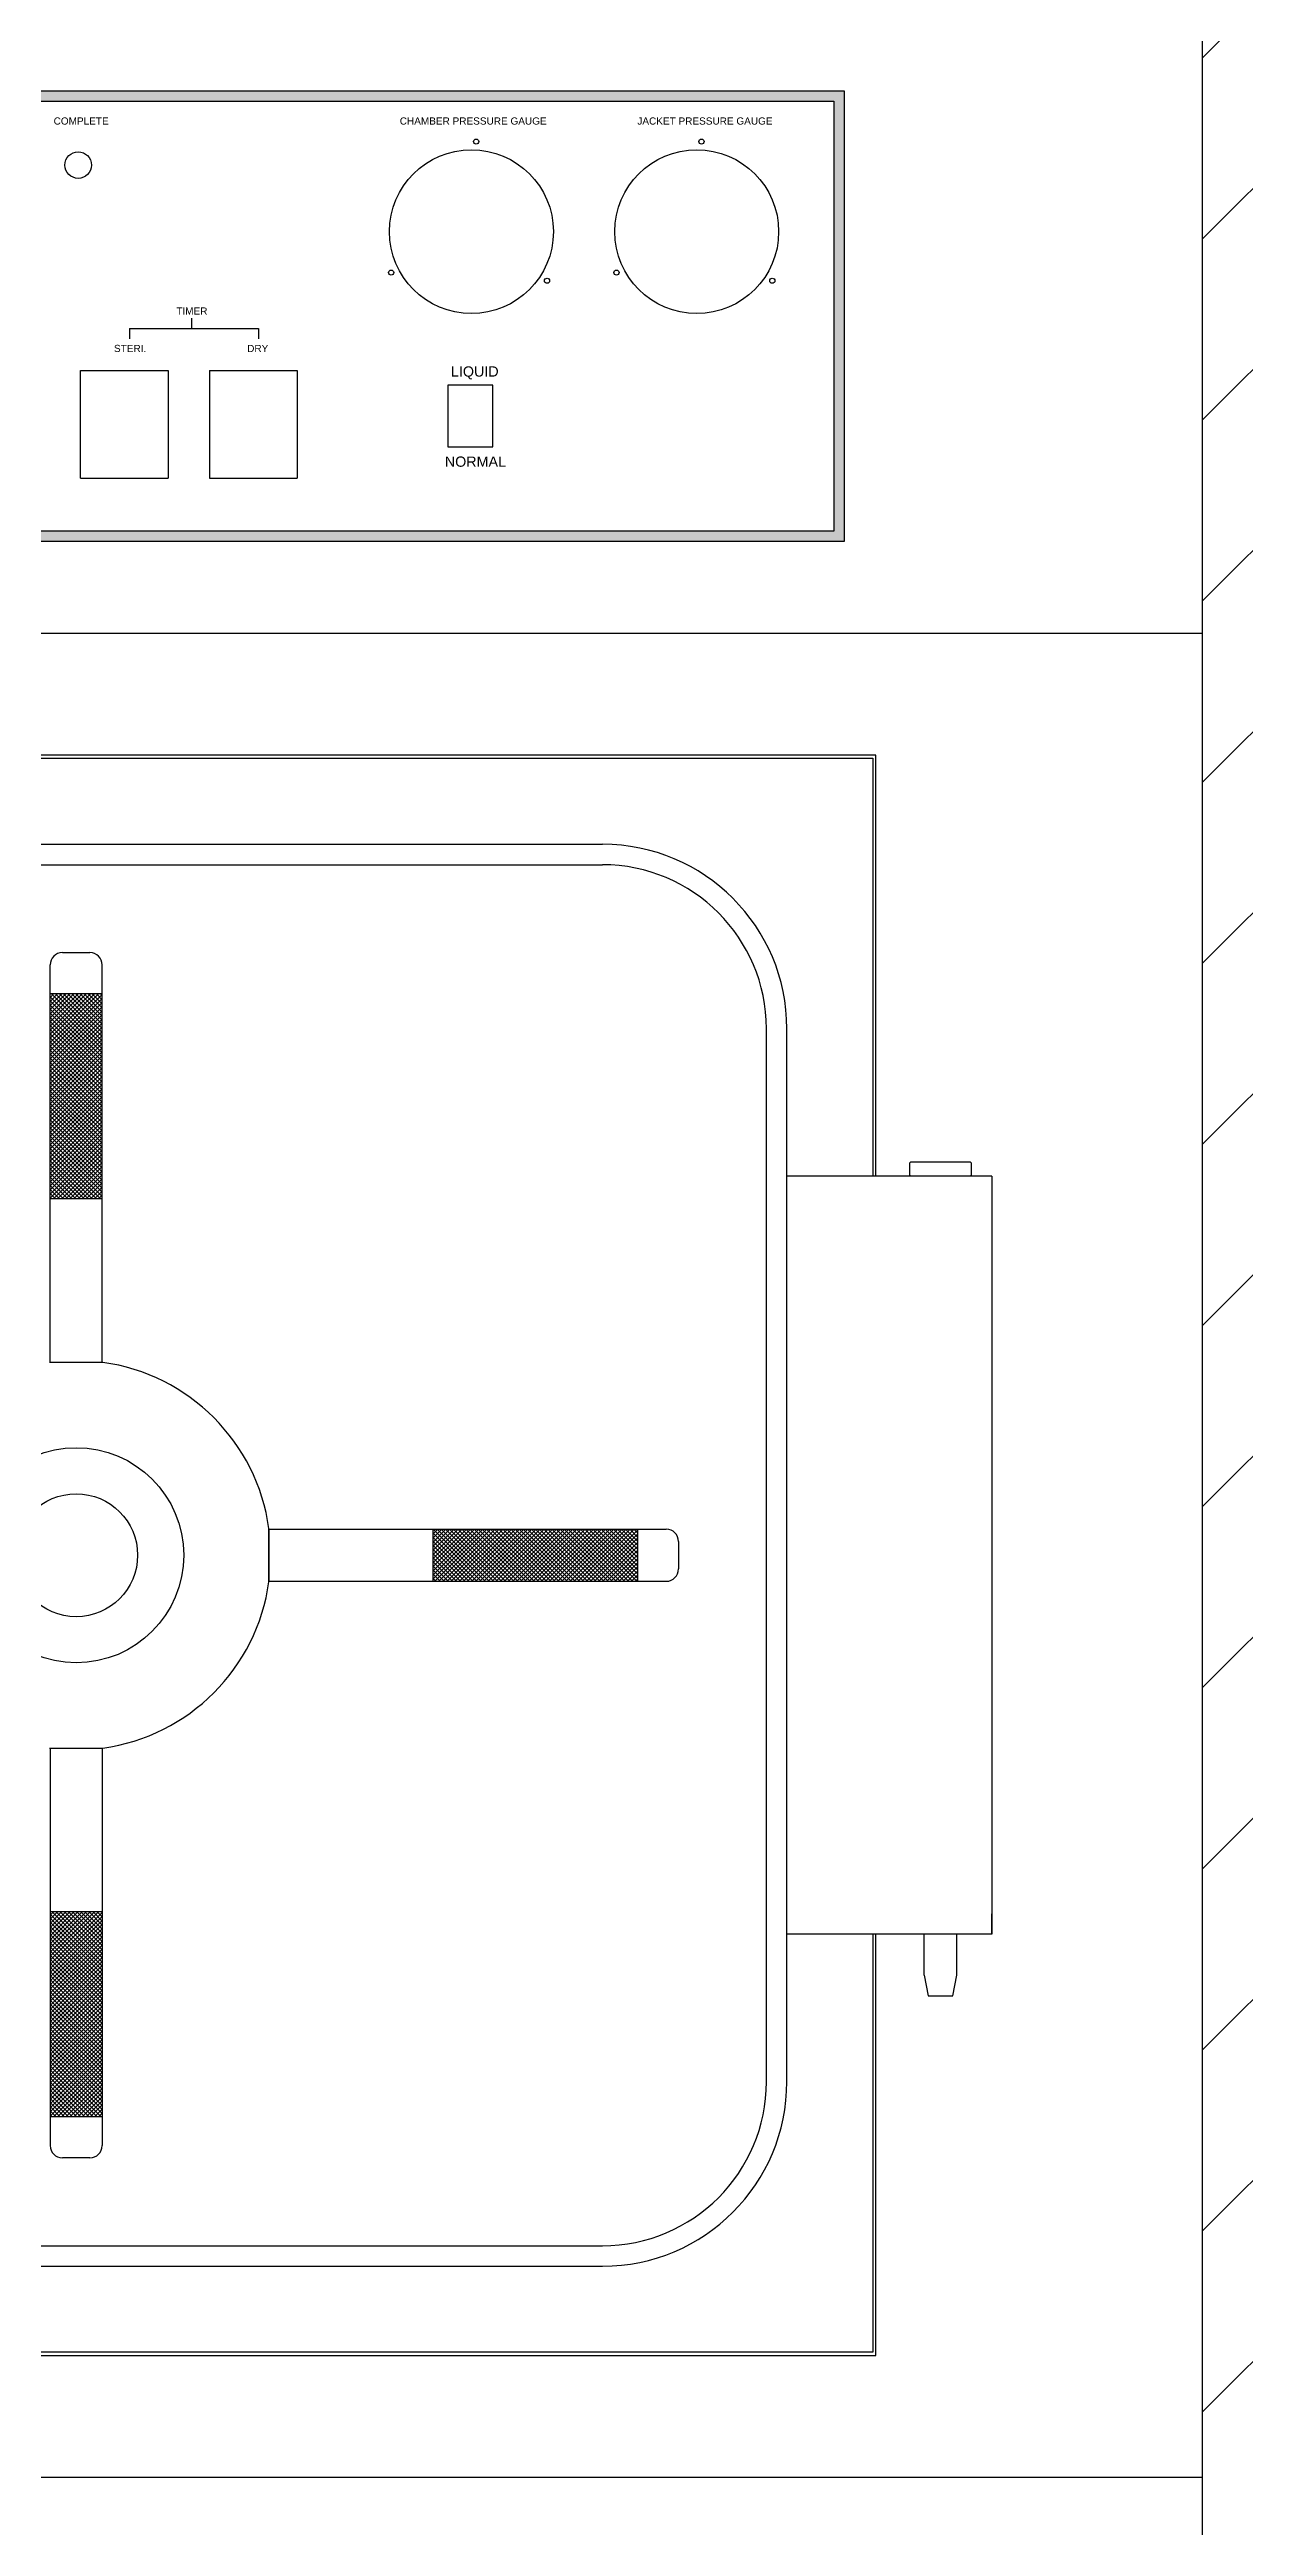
# Model space of a CAD drawing. Header units: millimetres. Extents: x -215875 to -182231, y -22821 to -2215.
# Drawn here: x -189105 to -188522, y -19632 to -18423 of the extents above; entities that cross this region are included whole.
import ezdxf

# ---------------------------------------------------------------- set-up
doc = ezdxf.new("R2010")
doc.units = ezdxf.units.MM
doc.header["$MEASUREMENT"] = 0
doc.layers.get('0').update_dxf_attribs({"lineweight": 25})
doc.layers.add('D', color=3, linetype='Continuous', lineweight=13)
doc.styles.get("Standard").update_dxf_attribs({"font": 'KAIU.TTF'})

msp = doc.modelspace()

# ---------------------------------------------------------------- hatches: boundary and pattern name
h = msp.add_hatch(color=256)
h.paths.add_polyline_path([(-189467.011, -18442.779), (-189467.011, -18662.779), (-188717.011, -18662.779), (-188717.011, -18442.779)])
h.paths.add_polyline_path([(-189462.011, -18657.779), (-189462.011, -18447.779), (-188722.011, -18447.779), (-188722.011, -18657.779)], flags=16)
at = {"layer": 'D', "ltscale": 10}
h = msp.add_hatch(dxfattribs=at)
h.set_pattern_fill('ANSI31', color=256, scale=500, style=0)
h.set_pattern_definition([(45, (28398.78, 82.32), (-44.194174, 44.194174), [])])
h.paths.add_polyline_path([(-189772.795, -18450.594), (-190442.011, -18450.594), (-190442.011, -17537.529), (-187742.011, -17537.529), (-187742.011, -18450.594), (-188411.226, -18450.594), (-188411.226, -20237.529), (-188542.011, -20237.529), (-188542.011, -18397.529), (-189642.011, -18397.529), (-189642.011, -20237.529), (-189772.795, -20237.529)])

# ---------------------------------------------------------------- linework, layer by layer
for p, q in [((-188542.011, -18707.529), (-188542.011, -18397.529)), ((-189462.011, -18447.779), (-188722.011, -18447.779)), ((-188722.011, -18447.779), (-188722.011, -18657.779)), ((-189035.511, -18558.779), (-189035.511, -18553.779)), ((-189066.011, -18558.779), (-189003.011, -18558.779)), ((-189066.011, -18558.779), (-189066.011, -18563.779)), ((-189003.011, -18558.779), (-189003.011, -18563.779)), ((-189089.861, -18631.779), (-189089.861, -18579.279)), ((-189089.861, -18579.279), (-189047.161, -18579.279)), ((-189047.161, -18579.279), (-189047.161, -18631.779)), ((-189026.861, -18579.279), (-189026.861, -18631.779)), ((-189026.861, -18579.279), (-188984.161, -18579.279)), ((-188984.161, -18579.279), (-188984.161, -18631.779)), ((-189089.861, -18631.779), (-189047.161, -18631.779)), ((-189026.861, -18631.779), (-188984.161, -18631.779)), ((-188722.011, -18657.779), (-189462.011, -18657.779)), ((-189642.011, -18707.529), (-188542.011, -18707.529)), ((-188542.011, -19607.529), (-188542.011, -18707.529)), ((-189349.011, -18810.529), (-188835.011, -18810.529)), ((-189349.011, -18820.529), (-188835.011, -18820.529)), ((-189104.711, -19063.423), (-189104.711, -18869.423)), ((-189098.711, -18863.423), (-189085.311, -18863.423)), ((-189079.311, -19063.423), (-189079.311, -18869.423)), ((-189104.711, -18907.236), (-189080.897, -18883.423)), ((-189104.711, -18905.236), (-189082.897, -18883.423)), ((-189104.711, -18903.236), (-189084.897, -18883.423)), ((-189104.711, -18901.236), (-189086.897, -18883.423)), ((-189104.711, -18883.423), (-189079.311, -18883.423)), ((-189104.711, -18893.236), (-189094.897, -18883.423)), ((-189104.711, -18891.236), (-189096.897, -18883.423)), ((-189104.711, -18889.236), (-189098.897, -18883.423)), ((-189104.711, -18899.236), (-189088.897, -18883.423)), ((-189104.711, -18897.236), (-189090.897, -18883.423)), ((-189104.711, -18895.236), (-189092.897, -18883.423)), ((-189104.711, -18885.236), (-189102.897, -18883.423)), ((-189104.711, -18887.236), (-189100.897, -18883.423)), ((-189104.711, -18909.236), (-189079.311, -18883.836)), ((-189104.711, -18885), (-189079.311, -18910.4)), ((-189104.711, -18911.236), (-189079.311, -18885.836)), ((-189104.711, -18887), (-189079.311, -18912.4)), ((-189104.711, -18913.236), (-189079.311, -18887.836)), ((-189104.711, -18889), (-189079.311, -18914.4)), ((-189104.711, -18915.236), (-189079.311, -18889.836)), ((-189104.711, -18891), (-189079.311, -18916.4)), ((-189104.711, -18917.236), (-189079.311, -18891.836)), ((-189104.711, -18893), (-189079.311, -18918.4)), ((-189104.711, -18919.236), (-189079.311, -18893.836)), ((-189104.711, -18895), (-189079.311, -18920.4)), ((-189104.288, -18883.423), (-189079.311, -18908.4)), ((-189102.288, -18883.423), (-189079.311, -18906.4)), ((-189100.288, -18883.423), (-189079.311, -18904.4)), ((-189098.288, -18883.423), (-189079.311, -18902.4)), ((-189096.288, -18883.423), (-189079.311, -18900.4)), ((-189094.288, -18883.423), (-189079.311, -18898.4)), ((-189092.288, -18883.423), (-189079.311, -18896.4)), ((-189090.288, -18883.423), (-189079.311, -18894.4)), ((-189088.288, -18883.423), (-189079.311, -18892.4)), ((-189086.288, -18883.423), (-189079.311, -18890.4)), ((-189084.288, -18883.423), (-189079.311, -18888.4)), ((-189082.288, -18883.423), (-189079.311, -18886.4)), ((-189080.288, -18883.423), (-189079.311, -18884.4)), ((-189104.711, -18921.236), (-189079.311, -18895.836)), ((-189104.711, -18897), (-189079.311, -18922.4)), ((-189104.711, -18923.236), (-189079.311, -18897.836)), ((-189104.711, -18899), (-189079.311, -18924.4)), ((-189104.711, -18925.236), (-189079.311, -18899.836)), ((-189104.711, -18901), (-189079.311, -18926.4)), ((-189104.711, -18927.236), (-189079.311, -18901.836)), ((-189104.711, -18903), (-189079.311, -18928.4)), ((-189104.711, -18929.236), (-189079.311, -18903.836)), ((-189104.711, -18905), (-189079.311, -18930.4)), ((-189104.711, -18931.236), (-189079.311, -18905.836)), ((-189104.711, -18907), (-189079.311, -18932.4)), ((-188755.011, -19414.529), (-188755.011, -18900.529)), ((-188745.011, -19414.529), (-188745.011, -18900.529)), ((-189104.711, -18933.236), (-189079.311, -18907.836)), ((-189104.711, -18909), (-189079.311, -18934.4)), ((-189104.711, -18935.236), (-189079.311, -18909.836)), ((-189104.711, -18911), (-189079.311, -18936.4)), ((-189104.711, -18937.236), (-189079.311, -18911.836)), ((-189104.711, -18913), (-189079.311, -18938.4)), ((-189104.711, -18939.236), (-189079.311, -18913.836)), ((-189104.711, -18915), (-189079.311, -18940.4)), ((-189104.711, -18941.236), (-189079.311, -18915.836)), ((-189104.711, -18917), (-189079.311, -18942.4)), ((-189104.711, -18943.236), (-189079.311, -18917.836)), ((-189104.711, -18919), (-189079.311, -18944.4)), ((-189104.711, -18945.236), (-189079.311, -18919.836)), ((-189104.711, -18921), (-189079.311, -18946.4)), ((-189104.711, -18947.236), (-189079.311, -18921.836)), ((-189104.711, -18923), (-189079.311, -18948.4)), ((-189104.711, -18949.236), (-189079.311, -18923.836)), ((-189104.711, -18925), (-189079.311, -18950.4)), ((-189104.711, -18951.236), (-189079.311, -18925.836)), ((-189104.711, -18927), (-189079.311, -18952.4)), ((-189104.711, -18953.236), (-189079.311, -18927.836)), ((-189104.711, -18929), (-189079.311, -18954.4)), ((-189104.711, -18955.236), (-189079.311, -18929.836)), ((-189104.711, -18931), (-189079.311, -18956.4)), ((-189104.711, -18957.236), (-189079.311, -18931.836)), ((-189104.711, -18933), (-189079.311, -18958.4)), ((-189104.711, -18959.236), (-189079.311, -18933.836)), ((-189104.711, -18935), (-189079.311, -18960.4)), ((-189104.711, -18961.236), (-189079.311, -18935.836)), ((-189104.711, -18937), (-189079.311, -18962.4)), ((-189104.711, -18963.236), (-189079.311, -18937.836)), ((-189104.711, -18939), (-189079.311, -18964.4)), ((-189104.711, -18965.236), (-189079.311, -18939.836)), ((-189104.711, -18941), (-189079.311, -18966.4)), ((-189104.711, -18967.236), (-189079.311, -18941.836)), ((-189104.711, -18943), (-189079.311, -18968.4)), ((-189104.711, -18969.236), (-189079.311, -18943.836)), ((-189104.711, -18945), (-189079.311, -18970.4)), ((-189104.711, -18971.236), (-189079.311, -18945.836)), ((-189104.711, -18947), (-189079.311, -18972.4)), ((-189104.711, -18973.236), (-189079.311, -18947.836)), ((-189104.711, -18949), (-189079.311, -18974.4)), ((-189104.711, -18975.236), (-189079.311, -18949.836)), ((-189104.711, -18951), (-189079.311, -18976.4)), ((-189104.711, -18977.236), (-189079.311, -18951.836)), ((-189104.711, -18953), (-189079.311, -18978.4)), ((-189104.711, -18979.236), (-189079.311, -18953.836)), ((-189104.711, -18955), (-189079.311, -18980.4)), ((-189104.711, -18981.236), (-189079.311, -18955.836)), ((-189104.711, -18957), (-189079.311, -18982.4)), ((-189104.711, -18983.236), (-189079.311, -18957.836)), ((-189104.711, -18959), (-189080.288, -18983.423)), ((-189104.711, -18961), (-189082.288, -18983.423)), ((-189104.711, -18963), (-189084.288, -18983.423)), ((-189104.711, -18965), (-189086.288, -18983.423)), ((-189104.711, -18967), (-189088.288, -18983.423)), ((-189102.897, -18983.423), (-189079.311, -18959.836)), ((-189100.897, -18983.423), (-189079.311, -18961.836)), ((-189098.897, -18983.423), (-189079.311, -18963.836)), ((-189096.897, -18983.423), (-189079.311, -18965.836)), ((-189104.711, -18969), (-189090.288, -18983.423)), ((-189104.711, -18971), (-189092.288, -18983.423)), ((-189104.711, -18973), (-189094.288, -18983.423)), ((-189104.711, -18975), (-189096.288, -18983.423)), ((-189104.711, -18977), (-189098.288, -18983.423)), ((-189104.711, -18979), (-189100.288, -18983.423)), ((-189094.897, -18983.423), (-189079.311, -18967.836)), ((-189092.897, -18983.423), (-189079.311, -18969.836)), ((-189090.897, -18983.423), (-189079.311, -18971.836)), ((-189088.897, -18983.423), (-189079.311, -18973.836)), ((-189086.897, -18983.423), (-189079.311, -18975.836)), ((-189084.897, -18983.423), (-189079.311, -18977.836)), ((-188645.011, -18972.529), (-188745.011, -18972.529)), ((-188645.011, -18972.529), (-188695.011, -18972.529)), ((-188645.011, -18972.529), (-188645.011, -19342.529)), ((-188645.011, -18972.529), (-188645.011, -18982.529)), ((-189104.711, -18981), (-189102.288, -18983.423)), ((-189104.711, -18983.423), (-189079.311, -18983.423)), ((-189082.897, -18983.423), (-189079.311, -18979.836)), ((-189080.897, -18983.423), (-189079.311, -18981.836)), ((-189079.011, -19063.423), (-189105.011, -19063.423)), ((-188997.904, -19170.529), (-188997.904, -19144.529)), ((-188997.904, -19144.829), (-188803.904, -19144.829)), ((-188997.904, -19144.829), (-188997.904, -19170.229)), ((-188903.482, -19144.829), (-188917.904, -19159.252)), ((-188901.482, -19144.829), (-188917.904, -19161.252)), ((-188899.482, -19144.829), (-188917.904, -19163.252)), ((-188897.482, -19144.829), (-188917.904, -19165.252)), ((-188895.482, -19144.829), (-188917.904, -19167.252)), ((-188893.482, -19144.829), (-188917.904, -19169.252)), ((-188917.904, -19144.829), (-188917.904, -19170.229)), ((-188913.482, -19144.829), (-188917.904, -19149.252)), ((-188911.482, -19144.829), (-188917.904, -19151.252)), ((-188909.482, -19144.829), (-188917.904, -19153.252)), ((-188907.482, -19144.829), (-188917.904, -19155.252)), ((-188905.482, -19144.829), (-188917.904, -19157.252)), ((-188915.482, -19144.829), (-188917.904, -19147.252)), ((-188917.904, -19146.643), (-188894.318, -19170.229)), ((-188917.904, -19148.643), (-188896.318, -19170.229)), ((-188917.718, -19144.829), (-188892.318, -19170.229)), ((-188891.482, -19144.829), (-188916.882, -19170.229)), ((-188915.718, -19144.829), (-188890.318, -19170.229)), ((-188889.482, -19144.829), (-188914.882, -19170.229)), ((-188913.718, -19144.829), (-188888.318, -19170.229)), ((-188887.482, -19144.829), (-188912.882, -19170.229)), ((-188911.718, -19144.829), (-188886.318, -19170.229)), ((-188885.482, -19144.829), (-188910.882, -19170.229)), ((-188909.718, -19144.829), (-188884.318, -19170.229)), ((-188883.482, -19144.829), (-188908.882, -19170.229)), ((-188907.718, -19144.829), (-188882.318, -19170.229)), ((-188881.482, -19144.829), (-188906.882, -19170.229)), ((-188905.718, -19144.829), (-188880.318, -19170.229)), ((-188879.482, -19144.829), (-188904.882, -19170.229)), ((-188903.718, -19144.829), (-188878.318, -19170.229)), ((-188877.482, -19144.829), (-188902.882, -19170.229)), ((-188901.718, -19144.829), (-188876.318, -19170.229)), ((-188875.482, -19144.829), (-188900.882, -19170.229)), ((-188899.718, -19144.829), (-188874.318, -19170.229)), ((-188873.482, -19144.829), (-188898.882, -19170.229)), ((-188897.718, -19144.829), (-188872.318, -19170.229)), ((-188871.482, -19144.829), (-188896.882, -19170.229)), ((-188895.718, -19144.829), (-188870.318, -19170.229)), ((-188869.482, -19144.829), (-188894.882, -19170.229)), ((-188893.718, -19144.829), (-188868.318, -19170.229)), ((-188867.482, -19144.829), (-188892.882, -19170.229)), ((-188891.718, -19144.829), (-188866.318, -19170.229)), ((-188865.482, -19144.829), (-188890.882, -19170.229)), ((-188889.718, -19144.829), (-188864.318, -19170.229)), ((-188863.482, -19144.829), (-188888.882, -19170.229)), ((-188887.718, -19144.829), (-188862.318, -19170.229)), ((-188861.482, -19144.829), (-188886.882, -19170.229)), ((-188885.718, -19144.829), (-188860.318, -19170.229)), ((-188859.482, -19144.829), (-188884.882, -19170.229)), ((-188883.718, -19144.829), (-188858.318, -19170.229)), ((-188857.482, -19144.829), (-188882.882, -19170.229)), ((-188881.718, -19144.829), (-188856.318, -19170.229)), ((-188855.482, -19144.829), (-188880.882, -19170.229)), ((-188879.718, -19144.829), (-188854.318, -19170.229)), ((-188853.482, -19144.829), (-188878.882, -19170.229)), ((-188877.718, -19144.829), (-188852.318, -19170.229)), ((-188851.482, -19144.829), (-188876.882, -19170.229)), ((-188875.718, -19144.829), (-188850.318, -19170.229)), ((-188849.482, -19144.829), (-188874.882, -19170.229)), ((-188873.718, -19144.829), (-188848.318, -19170.229)), ((-188847.482, -19144.829), (-188872.882, -19170.229)), ((-188871.718, -19144.829), (-188846.318, -19170.229)), ((-188845.482, -19144.829), (-188870.882, -19170.229)), ((-188869.718, -19144.829), (-188844.318, -19170.229)), ((-188843.482, -19144.829), (-188868.882, -19170.229)), ((-188867.718, -19144.829), (-188842.318, -19170.229)), ((-188841.482, -19144.829), (-188866.882, -19170.229)), ((-188865.718, -19144.829), (-188840.318, -19170.229)), ((-188839.482, -19144.829), (-188864.882, -19170.229)), ((-188863.718, -19144.829), (-188838.318, -19170.229)), ((-188837.482, -19144.829), (-188862.882, -19170.229)), ((-188861.718, -19144.829), (-188836.318, -19170.229)), ((-188835.482, -19144.829), (-188860.882, -19170.229)), ((-188859.718, -19144.829), (-188834.318, -19170.229)), ((-188833.482, -19144.829), (-188858.882, -19170.229)), ((-188857.718, -19144.829), (-188832.318, -19170.229)), ((-188831.482, -19144.829), (-188856.882, -19170.229)), ((-188855.718, -19144.829), (-188830.318, -19170.229)), ((-188829.482, -19144.829), (-188854.882, -19170.229)), ((-188853.718, -19144.829), (-188828.318, -19170.229)), ((-188827.482, -19144.829), (-188852.882, -19170.229)), ((-188851.718, -19144.829), (-188826.318, -19170.229)), ((-188825.482, -19144.829), (-188850.882, -19170.229)), ((-188849.718, -19144.829), (-188824.318, -19170.229)), ((-188823.482, -19144.829), (-188848.882, -19170.229)), ((-188847.718, -19144.829), (-188822.318, -19170.229)), ((-188821.482, -19144.829), (-188846.882, -19170.229)), ((-188845.718, -19144.829), (-188820.318, -19170.229)), ((-188819.482, -19144.829), (-188844.882, -19170.229)), ((-188843.718, -19144.829), (-188818.318, -19170.229)), ((-188817.904, -19145.252), (-188842.882, -19170.229)), ((-188841.718, -19144.829), (-188817.904, -19168.643)), ((-188817.904, -19147.252), (-188840.882, -19170.229)), ((-188839.718, -19144.829), (-188817.904, -19166.643)), ((-188837.718, -19144.829), (-188817.904, -19164.643)), ((-188835.718, -19144.829), (-188817.904, -19162.643)), ((-188833.718, -19144.829), (-188817.904, -19160.643)), ((-188831.718, -19144.829), (-188817.904, -19158.643)), ((-188829.718, -19144.829), (-188817.904, -19156.643)), ((-188827.718, -19144.829), (-188817.904, -19154.643)), ((-188825.718, -19144.829), (-188817.904, -19152.643)), ((-188823.718, -19144.829), (-188817.904, -19150.643)), ((-188821.718, -19144.829), (-188817.904, -19148.643)), ((-188819.718, -19144.829), (-188817.904, -19146.643)), ((-188817.904, -19144.829), (-188817.904, -19170.229)), ((-188917.904, -19150.643), (-188898.318, -19170.229)), ((-188917.904, -19152.643), (-188900.318, -19170.229)), ((-188917.904, -19154.643), (-188902.318, -19170.229)), ((-188917.904, -19156.643), (-188904.318, -19170.229)), ((-188917.904, -19158.643), (-188906.318, -19170.229)), ((-188917.904, -19160.643), (-188908.318, -19170.229)), ((-188817.904, -19149.252), (-188838.882, -19170.229)), ((-188817.904, -19151.252), (-188836.882, -19170.229)), ((-188817.904, -19153.252), (-188834.882, -19170.229)), ((-188817.904, -19155.252), (-188832.882, -19170.229)), ((-188817.904, -19157.252), (-188830.882, -19170.229)), ((-188817.904, -19159.252), (-188828.882, -19170.229)), ((-188797.904, -19150.829), (-188797.904, -19164.229)), ((-188997.904, -19170.229), (-188803.904, -19170.229)), ((-188917.904, -19162.643), (-188910.318, -19170.229)), ((-188917.904, -19164.643), (-188912.318, -19170.229)), ((-188917.904, -19166.643), (-188914.318, -19170.229)), ((-188917.904, -19168.643), (-188916.318, -19170.229)), ((-188817.904, -19161.252), (-188826.882, -19170.229)), ((-188817.904, -19163.252), (-188824.882, -19170.229)), ((-188817.904, -19165.252), (-188822.882, -19170.229)), ((-188817.904, -19167.252), (-188820.882, -19170.229)), ((-188817.904, -19169.252), (-188818.882, -19170.229)), ((-189105.011, -19251.635), (-189079.011, -19251.635)), ((-189104.711, -19251.635), (-189104.711, -19445.635)), ((-189079.311, -19251.635), (-189079.311, -19445.635)), ((-189089.124, -19331.635), (-189104.711, -19347.222)), ((-189087.124, -19331.635), (-189104.711, -19349.222)), ((-189085.124, -19331.635), (-189104.711, -19351.222)), ((-189083.124, -19331.635), (-189104.711, -19353.222)), ((-189081.124, -19331.635), (-189104.711, -19355.222)), ((-189079.311, -19331.635), (-189104.711, -19331.635)), ((-189095.124, -19331.635), (-189104.711, -19341.222)), ((-189093.124, -19331.635), (-189104.711, -19343.222)), ((-189091.124, -19331.635), (-189104.711, -19345.222)), ((-189101.124, -19331.635), (-189104.711, -19335.222)), ((-189099.124, -19331.635), (-189104.711, -19337.222)), ((-189097.124, -19331.635), (-189104.711, -19339.222)), ((-189103.124, -19331.635), (-189104.711, -19333.222)), ((-189079.311, -19331.822), (-189104.711, -19357.222)), ((-189079.311, -19358.058), (-189104.711, -19332.658)), ((-189079.311, -19333.822), (-189104.711, -19359.222)), ((-189079.311, -19360.058), (-189104.711, -19334.658)), ((-189079.311, -19335.822), (-189104.711, -19361.222)), ((-189079.311, -19362.058), (-189104.711, -19336.658)), ((-189079.311, -19337.822), (-189104.711, -19363.222)), ((-189079.311, -19364.058), (-189104.711, -19338.658)), ((-189079.311, -19339.822), (-189104.711, -19365.222)), ((-189079.311, -19366.058), (-189104.711, -19340.658)), ((-189079.311, -19341.822), (-189104.711, -19367.222)), ((-189079.311, -19356.058), (-189103.733, -19331.635)), ((-189079.311, -19354.058), (-189101.733, -19331.635)), ((-189079.311, -19352.058), (-189099.733, -19331.635)), ((-189079.311, -19350.058), (-189097.733, -19331.635)), ((-189079.311, -19348.058), (-189095.733, -19331.635)), ((-189079.311, -19346.058), (-189093.733, -19331.635)), ((-189079.311, -19344.058), (-189091.733, -19331.635)), ((-189079.311, -19342.058), (-189089.733, -19331.635)), ((-189079.311, -19340.058), (-189087.733, -19331.635)), ((-189079.311, -19338.058), (-189085.733, -19331.635)), ((-189079.311, -19336.058), (-189083.733, -19331.635)), ((-189079.311, -19334.058), (-189081.733, -19331.635)), ((-188645.011, -19342.529), (-188645.011, -19332.529)), ((-189079.311, -19368.058), (-189104.711, -19342.658)), ((-189079.311, -19343.822), (-189104.711, -19369.222)), ((-189079.311, -19370.058), (-189104.711, -19344.658)), ((-189079.311, -19345.822), (-189104.711, -19371.222)), ((-189079.311, -19372.058), (-189104.711, -19346.658)), ((-189079.311, -19347.822), (-189104.711, -19373.222)), ((-189079.311, -19374.058), (-189104.711, -19348.658)), ((-189079.311, -19349.822), (-189104.711, -19375.222)), ((-189079.311, -19376.058), (-189104.711, -19350.658)), ((-189079.311, -19351.822), (-189104.711, -19377.222)), ((-189079.311, -19378.058), (-189104.711, -19352.658)), ((-189079.311, -19353.822), (-189104.711, -19379.222)), ((-188645.011, -19342.529), (-188745.011, -19342.529)), ((-188645.011, -19342.529), (-188695.011, -19342.529)), ((-188678.011, -19362.529), (-188678.011, -19342.529)), ((-188662.011, -19362.529), (-188662.011, -19342.529)), ((-189079.311, -19380.058), (-189104.711, -19354.658)), ((-189079.311, -19355.822), (-189104.711, -19381.222)), ((-189079.311, -19382.058), (-189104.711, -19356.658)), ((-189079.311, -19357.822), (-189104.711, -19383.222)), ((-189079.311, -19384.058), (-189104.711, -19358.658)), ((-189079.311, -19359.822), (-189104.711, -19385.222)), ((-189079.311, -19386.058), (-189104.711, -19360.658)), ((-189079.311, -19361.822), (-189104.711, -19387.222)), ((-189079.311, -19388.058), (-189104.711, -19362.658)), ((-189079.311, -19363.822), (-189104.711, -19389.222)), ((-189079.311, -19390.058), (-189104.711, -19364.658)), ((-189079.311, -19365.822), (-189104.711, -19391.222)), ((-189079.311, -19392.058), (-189104.711, -19366.658)), ((-189079.311, -19367.822), (-189104.711, -19393.222)), ((-189079.311, -19394.058), (-189104.711, -19368.658)), ((-189079.311, -19369.822), (-189104.711, -19395.222)), ((-189079.311, -19396.058), (-189104.711, -19370.658)), ((-189079.311, -19371.822), (-189104.711, -19397.222)), ((-189079.311, -19398.058), (-189104.711, -19372.658)), ((-189079.311, -19373.822), (-189104.711, -19399.222)), ((-189079.311, -19400.058), (-189104.711, -19374.658)), ((-189079.311, -19375.822), (-189104.711, -19401.222)), ((-189079.311, -19402.058), (-189104.711, -19376.658)), ((-189079.311, -19377.822), (-189104.711, -19403.222)), ((-189079.311, -19404.058), (-189104.711, -19378.658)), ((-189079.311, -19379.822), (-189104.711, -19405.222)), ((-189079.311, -19406.058), (-189104.711, -19380.658)), ((-189079.311, -19381.822), (-189104.711, -19407.222)), ((-189079.311, -19408.058), (-189104.711, -19382.658)), ((-189079.311, -19383.822), (-189104.711, -19409.222)), ((-189079.311, -19410.058), (-189104.711, -19384.658)), ((-189079.311, -19385.822), (-189104.711, -19411.222)), ((-189079.311, -19412.058), (-189104.711, -19386.658)), ((-189079.311, -19387.822), (-189104.711, -19413.222)), ((-189079.311, -19414.058), (-189104.711, -19388.658)), ((-189079.311, -19389.822), (-189104.711, -19415.222)), ((-189079.311, -19416.058), (-189104.711, -19390.658)), ((-189079.311, -19391.822), (-189104.711, -19417.222)), ((-189079.311, -19418.058), (-189104.711, -19392.658)), ((-189079.311, -19393.822), (-189104.711, -19419.222)), ((-189079.311, -19420.058), (-189104.711, -19394.658)), ((-189079.311, -19395.822), (-189104.711, -19421.222)), ((-189079.311, -19422.058), (-189104.711, -19396.658)), ((-189079.311, -19397.822), (-189104.711, -19423.222)), ((-189079.311, -19424.058), (-189104.711, -19398.658)), ((-189079.311, -19399.822), (-189104.711, -19425.222)), ((-189079.311, -19426.058), (-189104.711, -19400.658)), ((-189079.311, -19401.822), (-189104.711, -19427.222)), ((-189079.311, -19428.058), (-189104.711, -19402.658)), ((-189079.311, -19403.822), (-189104.711, -19429.222)), ((-189079.311, -19430.058), (-189104.711, -19404.658)), ((-189079.311, -19405.822), (-189104.711, -19431.222)), ((-189079.733, -19431.635), (-189104.711, -19406.658)), ((-189081.733, -19431.635), (-189104.711, -19408.658)), ((-189083.733, -19431.635), (-189104.711, -19410.658)), ((-189085.733, -19431.635), (-189104.711, -19412.658)), ((-189087.733, -19431.635), (-189104.711, -19414.658)), ((-189079.311, -19407.822), (-189103.124, -19431.635)), ((-189079.311, -19409.822), (-189101.124, -19431.635)), ((-189079.311, -19411.822), (-189099.124, -19431.635)), ((-189079.311, -19413.822), (-189097.124, -19431.635)), ((-189089.733, -19431.635), (-189104.711, -19416.658)), ((-189091.733, -19431.635), (-189104.711, -19418.658)), ((-189093.733, -19431.635), (-189104.711, -19420.658)), ((-189095.733, -19431.635), (-189104.711, -19422.658)), ((-189097.733, -19431.635), (-189104.711, -19424.658)), ((-189099.733, -19431.635), (-189104.711, -19426.658)), ((-189079.311, -19415.822), (-189095.124, -19431.635)), ((-189079.311, -19417.822), (-189093.124, -19431.635)), ((-189079.311, -19419.822), (-189091.124, -19431.635)), ((-189079.311, -19421.822), (-189089.124, -19431.635)), ((-189079.311, -19423.822), (-189087.124, -19431.635)), ((-189079.311, -19425.822), (-189085.124, -19431.635)), ((-189101.733, -19431.635), (-189104.711, -19428.658)), ((-189103.733, -19431.635), (-189104.711, -19430.658)), ((-189079.311, -19431.635), (-189104.711, -19431.635)), ((-189079.311, -19427.822), (-189083.124, -19431.635)), ((-189079.311, -19429.822), (-189081.124, -19431.635)), ((-189085.311, -19451.635), (-189098.711, -19451.635)), ((-189349.011, -19494.529), (-188835.011, -19494.529)), ((-189349.011, -19504.529), (-188835.011, -19504.529)), ((-189642.011, -19607.529), (-188542.011, -19607.529)), ((-188542.011, -20217.529), (-188542.011, -19607.529))]:
    msp.add_line(p, q)
at = {"ltscale": 2}
for p, q in [((-188685.011, -18966.029), (-188684.511, -18965.529)), ((-188685.011, -18972.029), (-188685.011, -18966.029)), ((-188684.511, -18965.529), (-188655.511, -18965.529)), ((-188655.511, -18965.529), (-188655.011, -18966.029)), ((-188655.011, -18966.029), (-188655.011, -18972.029)), ((-188684.511, -18972.529), (-188685.011, -18972.029)), ((-188678.011, -18972.529), (-188684.511, -18972.529)), ((-188655.511, -18972.529), (-188662.011, -18972.529)), ((-188655.011, -18972.029), (-188655.511, -18972.529)), ((-188678.011, -19362.529), (-188676.011, -19372.529)), ((-188664.011, -19372.529), (-188662.011, -19362.529)), ((-188676.011, -19372.529), (-188664.011, -19372.529))]:
    msp.add_line(p, q, dxfattribs=at)
for points in [[(-189467.011, -18442.779), (-188717.011, -18442.779), (-188717.011, -18662.779), (-189467.011, -18662.779)], [(-188910.511, -18616.529), (-188888.511, -18616.529), (-188888.511, -18586.529), (-188910.511, -18586.529)]]:
    msp.add_lwpolyline(points, close=True)
for points in [[(-188701.511, -18972.529), (-188701.511, -18767.029), (-189482.511, -18767.029), (-189482.511, -19548.029), (-188701.511, -19548.029), (-188701.511, -19342.529)], [(-188703.011, -19342.529), (-188703.011, -19546.529), (-189481.011, -19546.529), (-189481.011, -18768.529), (-188703.011, -18768.529), (-188703.011, -18972.529)]]:
    msp.add_lwpolyline(points)
for centre, radius in [((-188899.011, -18511.529), 40), ((-188896.708, -18467.589), 1.25), ((-188789.011, -18511.529), 40), ((-188786.708, -18467.589), 1.25), ((-189091.011, -18479.029), 6.5), ((-188938.215, -18531.505), 1.25), ((-188828.215, -18531.505), 1.25), ((-188862.109, -18535.493), 1.25), ((-188752.109, -18535.493), 1.25), ((-189092.011, -19157.529), 52.5), ((-189092.011, -19157.529), 30)]:
    msp.add_circle(centre, radius)
for centre, radius, start, end in [((-188835.011, -18900.529), 90, 0, 90), ((-188835.011, -18900.529), 80, 0, 90), ((-189098.711, -18869.423), 6, 90, 180), ((-189085.311, -18869.423), 6, 0, 90), ((-189092.011, -19157.529), 95, 7.865153, 82.134847), ((-188803.904, -19150.829), 6, 0, 90), ((-189092.011, -19157.529), 95, 277.865153, 352.134847), ((-188803.904, -19164.229), 6, 270, 0), ((-188835.011, -19414.529), 80, 270, 0), ((-188835.011, -19414.529), 90, 270, 0), ((-189098.711, -19445.635), 6, 180, 270), ((-189085.311, -19445.635), 6, 270, 0)]:
    msp.add_arc(centre, radius, start, end)

# ---------------------------------------------------------------- texts
at = {"char_height": 3.5}
for s, insert, width, attachment_point in [('{\\fArial|b0|i0|c0|p34;COMPLETE}', (-189103.011, -18455.779), 23.49974, 1), ('{\\fArial|b0|i0|c0|p34;CHAMBER PRESSURE GAUGE}', (-188934.011, -18455.779), 77.43945, 1), ('{\\fArial|b0|i0|c0|p34;JACKET PRESSURE GAUGE}', (-188818.011, -18455.779), 67.407, 1), ('{\\fArial|b0|i0|c0|p34;TIMER}', (-189035.511, -18550.273), 59.839, 5), ('{\\fArial|b0|i0|c0|p34;STERI.}', (-189073.547, -18566.779), 43.963, 1), ('{\\fArial|b0|i0|c0|p34;DRY}', (-189008.511, -18566.779), 35.41234, 1)]:
    msp.add_mtext(s, dxfattribs=dict(at, insert=insert, width=width, attachment_point=attachment_point))
at = {"char_height": 5, "attachment_point": 1}
for s, insert in [('{\\fARIAL|b0|i0|c0|p34;LIQUID}', (-188909.011, -18577.279)), ('{\\fArial|b0|i0|c0|p34;NORMAL}', (-188912.011, -18621.279))]:
    msp.add_mtext(s, dxfattribs=dict(at, insert=insert))

doc.saveas('drawing.dxf')
